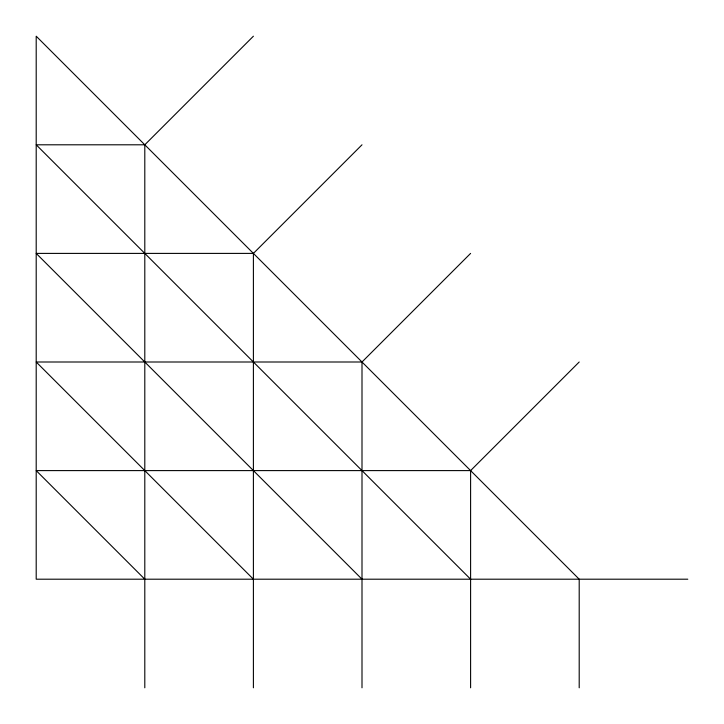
<?xml version="1.0" encoding="UTF-8"?>
<svg xmlns="http://www.w3.org/2000/svg" width="724" height="724" viewBox="0 0 724 724"><rect width="100%" height="100%" fill="white"/><g stroke="black" fill="none" stroke-linecap="round" stroke-linejoin="round"><path stroke-width="1.09" d="M144.8 687.8L144.8 144.8L253.4 36.2M253.4 687.8L253.4 253.4L362 144.8M253.4 579.2L36.2 362L362 362L470.6 253.4M144.8 579.2L36.2 470.6L470.6 470.6L579.2 362M144.8 144.8L36.2 144.8L470.6 579.2M253.4 253.4L36.2 253.4L362 579.2M687.8 579.2L36.2 579.2L36.2 36.2L579.2 579.2L579.2 687.8M470.6 470.6L470.6 687.8M362 362L362 687.8"/></g></svg>
